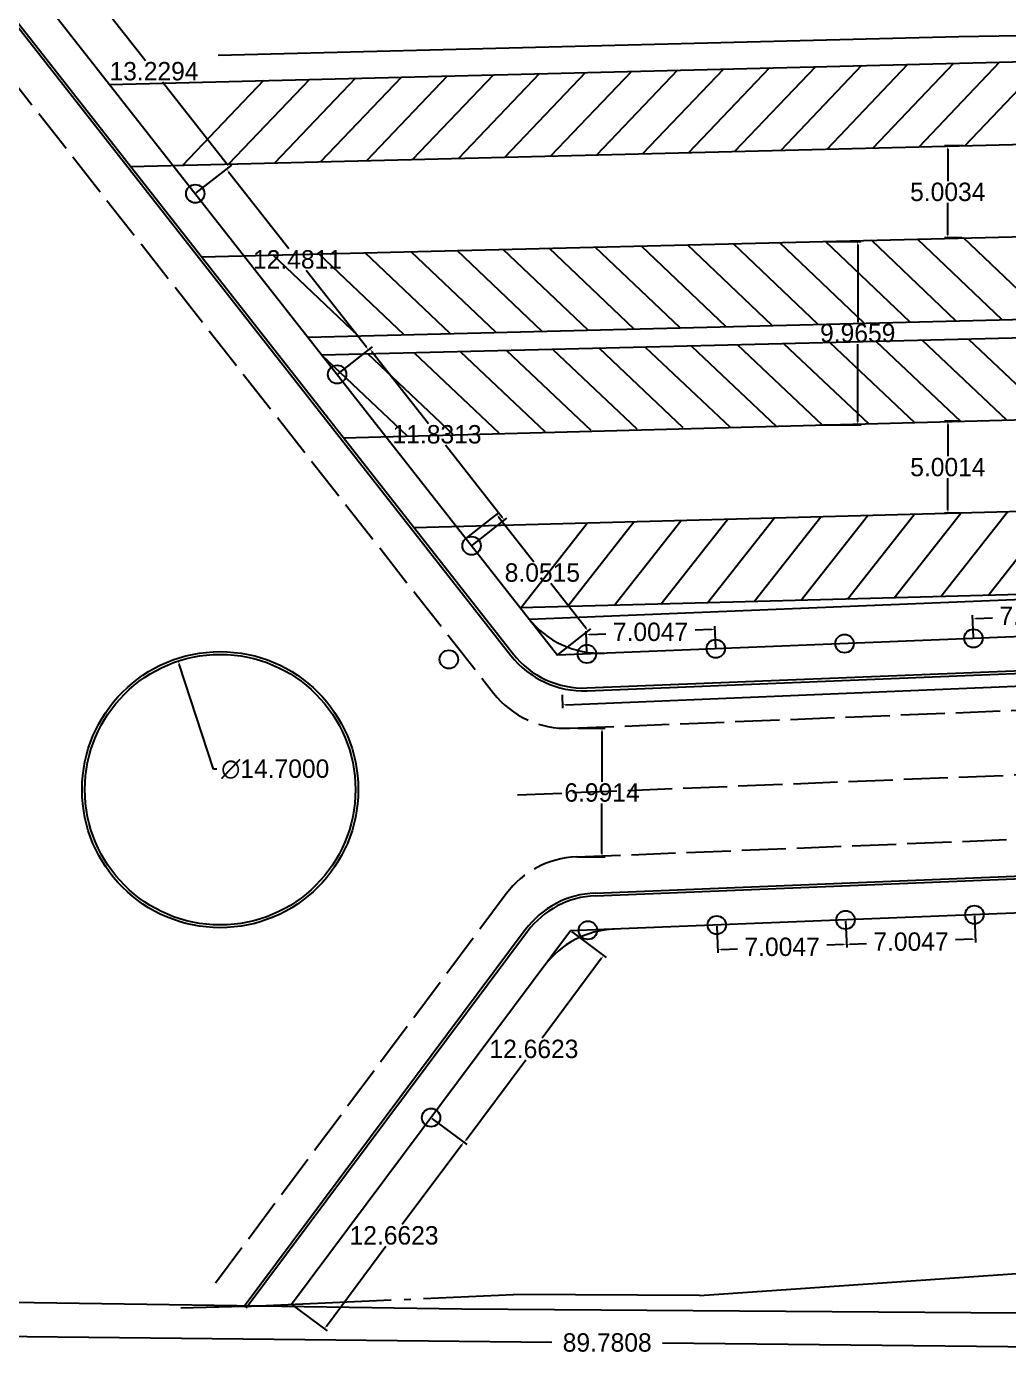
# Model space of a CAD drawing. Header units: inches. Extents: x 1211 to 1586, y 4594 to 4984.
# Drawn here: x 1332.06 to 1346.84, y 4740.65 to 4760.65 of the extents above; entities that cross this region are included whole.
import ezdxf

# ---------------------------------------------------------------- set-up
doc = ezdxf.new("R2010")
doc.units = ezdxf.units.IN
doc.header["$MEASUREMENT"] = 0
for name, pattern in [('ACAD_ISO02W100', [15, 12, -3]), ('CERCA', [9.4, 8, -0.7, 0, -0.7]), ('CONTINUO', [0])]:
    doc.linetypes.add(name, pattern=pattern)
for name, color, linetype in [('0.1', 1, 'Continuous'), ('Layer1', 1, 'Continuous'), ('Layer2', 2, 'Continuous'), ('PLANIMETRIA', 7, 'CONTINUO')]:
    doc.layers.add(name, color=color, linetype=linetype)
doc.dimstyles.get("Standard").update_dxf_attribs({"dimtxt": 0.35, "dimasz": 0.18, "dimexe": 0.18, "dimexo": 0.0625, "dimgap": 0.09, "dimtad": 0, "dimtih": 1, "dimtoh": 1, "dimzin": 0, "dimdsep": 46, "dimtxsty": 'Standard', "dimcen": 0.09, "dimse1": 1, "dimse2": 1, "dimadec": 0, "dimazin": 0, "dimtfac": 1, "dimtofl": 0, "dimtmove": 0, "dimatfit": 3, "dimfxl": 1, "dimtolj": 1, "dimtzin": 0, "dimarcsym": 0})

# ---------------------------------------------------------------- blocks, each defined once
blk = doc.blocks.new('*D24')
at = {"color": 0, "lineweight": -2, "transparency": 16777216}
for p, q in [((1154.031, 4623.171), (1154.061, 4622.449)), ((1153.874, 4622.621), (1092.512, 4620.106)), ((1024.471, 4617.318), (1085.832, 4619.833)), ((1024.269, 4617.853), (1024.299, 4617.131))]:
    blk.add_line(p, q, dxfattribs=at)
at = {"color": 0, "transparency": 16777216}
for points in [[(1153.872, 4622.651), (1153.875, 4622.591), (1154.053, 4622.629)], [(1024.47, 4617.348), (1024.473, 4617.288), (1024.291, 4617.311)]]:
    blk.add_solid(points, dxfattribs=at)
at = {"layer": 'Defpoints', "color": 0, "transparency": 16777216}
for p in [(1154.029, 4623.233), (1154.053, 4622.629), (1024.267, 4617.915)]:
    blk.add_point(p, dxfattribs=at)
at = {"color": 0, "transparency": 16777216, "insert": (1089.172, 4619.97), "char_height": 1, "attachment_point": 5}
blk.add_mtext('\\A1;129.8709', dxfattribs=at)
blk = doc.blocks.new('*D45')
at = {"layer": 'Defpoints', "color": 0, "transparency": 16777216}
for p in [(1045.224, 4647.679), (1046.144, 4647.679, -102), (1046.071, 4642.676, -102)]:
    blk.add_point(p, dxfattribs=at)
at = {"layer": 'Layer2', "color": 0, "lineweight": -2, "transparency": 16777216}
for p, q in [((1046.081, 4647.679), (1045.044, 4647.679)), ((1045.224, 4647.499), (1045.224, 4645.767)), ((1045.224, 4642.856), (1045.224, 4644.587)), ((1046.009, 4642.676), (1045.044, 4642.676))]:
    blk.add_line(p, q, dxfattribs=at)
at = {"layer": 'Layer2', "color": 0, "transparency": 16777216}
for points in [[(1045.194, 4647.499), (1045.254, 4647.499), (1045.224, 4647.679)], [(1045.194, 4642.856), (1045.254, 4642.856), (1045.224, 4642.676)]]:
    blk.add_solid(points, dxfattribs=at)
at = {"layer": 'Layer2', "color": 0, "transparency": 16777216, "insert": (1045.224, 4645.177), "char_height": 1, "attachment_point": 5}
blk.add_mtext('\\A1;5.0034', dxfattribs=at)
blk = doc.blocks.new('*D46')
at = {"layer": 'Defpoints', "color": 0, "transparency": 16777216}
for p in [(1045.917, 4632.724, -102), (1045.23, 4627.723), (1045.932, 4627.723, -102)]:
    blk.add_point(p, dxfattribs=at)
at = {"layer": 'Layer2', "color": 0, "lineweight": -2, "transparency": 16777216}
for p, q in [((1045.854, 4632.724), (1045.05, 4632.724)), ((1045.23, 4632.544), (1045.23, 4630.814)), ((1045.23, 4627.903), (1045.23, 4629.634)), ((1045.869, 4627.723), (1045.05, 4627.723))]:
    blk.add_line(p, q, dxfattribs=at)
at = {"layer": 'Layer2', "color": 0, "transparency": 16777216}
for points in [[(1045.2, 4632.544), (1045.26, 4632.544), (1045.23, 4632.724)], [(1045.2, 4627.903), (1045.26, 4627.903), (1045.23, 4627.723)]]:
    blk.add_solid(points, dxfattribs=at)
at = {"layer": 'Layer2', "color": 0, "transparency": 16777216, "insert": (1045.23, 4630.224), "char_height": 1, "attachment_point": 5}
blk.add_mtext('\\A1;5.0014', dxfattribs=at)
blk = doc.blocks.new('*D47')
at = {"layer": 'Defpoints', "color": 0, "transparency": 16777216}
for p in [(1038.574, 4642.489, -102), (1038.405, 4632.523, -102), (1040.332, 4632.523)]:
    blk.add_point(p, dxfattribs=at)
at = {"layer": 'Layer2', "color": 0, "lineweight": -2, "transparency": 16777216}
for p, q in [((1038.636, 4642.489), (1040.512, 4642.489)), ((1040.332, 4642.309), (1040.332, 4638.096)), ((1040.332, 4632.703), (1040.332, 4636.916)), ((1038.468, 4632.523), (1040.512, 4632.523))]:
    blk.add_line(p, q, dxfattribs=at)
at = {"layer": 'Layer2', "color": 0, "transparency": 16777216}
for points in [[(1040.302, 4642.309), (1040.362, 4642.309), (1040.332, 4642.489)], [(1040.302, 4632.703), (1040.362, 4632.703), (1040.332, 4632.523)]]:
    blk.add_solid(points, dxfattribs=at)
at = {"layer": 'Layer2', "color": 0, "transparency": 16777216, "insert": (1040.332, 4637.506), "char_height": 1, "attachment_point": 5}
blk.add_mtext('\\A1;9.9659', dxfattribs=at)
blk = doc.blocks.new('*D49')
at = {"layer": 'Defpoints', "color": 0, "transparency": 16777216}
for p in [(1025.04, 4616.039, -102), (1026.44, 4616.039), (1025.04, 4609.048, -102)]:
    blk.add_point(p, dxfattribs=at)
at = {"layer": 'Layer2', "color": 0, "lineweight": -2, "transparency": 16777216}
for p, q in [((1025.103, 4616.039), (1026.62, 4616.039)), ((1026.44, 4615.859), (1026.44, 4613.133)), ((1026.44, 4609.228), (1026.44, 4611.953)), ((1025.103, 4609.048), (1026.62, 4609.048))]:
    blk.add_line(p, q, dxfattribs=at)
at = {"layer": 'Layer2', "color": 0, "transparency": 16777216}
for points in [[(1026.41, 4615.859), (1026.47, 4615.859), (1026.44, 4616.039)], [(1026.41, 4609.228), (1026.47, 4609.228), (1026.44, 4609.048)]]:
    blk.add_solid(points, dxfattribs=at)
at = {"layer": 'Layer2', "color": 0, "transparency": 16777216, "insert": (1026.44, 4612.543), "char_height": 1, "attachment_point": 5}
blk.add_mtext('\\A1;6.9914', dxfattribs=at)
blk = doc.blocks.new('*D58')
at = {"layer": 'Defpoints', "color": 0, "transparency": 16777216}
for p in [(981.854, 4585.019, -102), (1071.63, 4584.092, -102), (981.834, 4583.126)]:
    blk.add_point(p, dxfattribs=at)
at = {"layer": 'Layer2', "color": 0, "lineweight": -2, "transparency": 16777216}
for p, q in [((981.853, 4584.957), (981.832, 4582.946)), ((1071.629, 4584.029), (1071.608, 4582.018)), ((982.014, 4583.124), (1023.716, 4582.693)), ((1071.43, 4582.2), (1029.729, 4582.631))]:
    blk.add_line(p, q, dxfattribs=at)
at = {"layer": 'Layer2', "color": 0, "transparency": 16777216}
for points in [[(982.015, 4583.154), (982.014, 4583.094), (981.834, 4583.126)], [(1071.431, 4582.23), (1071.43, 4582.17), (1071.61, 4582.198)]]:
    blk.add_solid(points, dxfattribs=at)
at = {"layer": 'Layer2', "color": 0, "transparency": 16777216, "insert": (1026.722, 4582.662), "char_height": 1, "attachment_point": 5}
blk.add_mtext('\\A1;89.7808', dxfattribs=at)
blk = doc.blocks.new('*D76')
at = {"layer": 'Defpoints', "color": 0, "transparency": 16777216}
for p in [(1046.67, 4605.909, -102), (1039.671, 4605.628, -102), (1039.724, 4604.301)]:
    blk.add_point(p, dxfattribs=at)
at = {"layer": 'Layer2', "color": 0, "lineweight": -2, "transparency": 16777216}
for p, q in [((1046.673, 4605.847), (1046.731, 4604.402)), ((1039.674, 4605.566), (1039.732, 4604.121)), ((1039.904, 4604.308), (1040.801, 4604.344)), ((1046.544, 4604.574), (1045.647, 4604.538))]:
    blk.add_line(p, q, dxfattribs=at)
at = {"layer": 'Layer2', "color": 0, "transparency": 16777216}
for points in [[(1039.903, 4604.338), (1039.905, 4604.278), (1039.724, 4604.301)], [(1046.542, 4604.604), (1046.545, 4604.544), (1046.723, 4604.582)]]:
    blk.add_solid(points, dxfattribs=at)
at = {"layer": 'Layer2', "color": 0, "transparency": 16777216, "insert": (1043.224, 4604.441), "char_height": 1, "attachment_point": 5}
blk.add_mtext('\\A1;7.0047', dxfattribs=at)
blk = doc.blocks.new('*D77')
at = {"layer": 'Defpoints', "color": 0, "transparency": 16777216}
for p in [(1032.672, 4605.347, -102), (1039.671, 4605.628, -102), (1032.725, 4604.02)]:
    blk.add_point(p, dxfattribs=at)
at = {"layer": 'Layer2', "color": 0, "lineweight": -2, "transparency": 16777216}
for p, q in [((1032.675, 4605.285), (1032.733, 4603.84)), ((1039.674, 4605.566), (1039.732, 4604.121)), ((1032.905, 4604.027), (1033.802, 4604.063)), ((1039.545, 4604.293), (1038.648, 4604.257))]:
    blk.add_line(p, q, dxfattribs=at)
at = {"layer": 'Layer2', "color": 0, "transparency": 16777216}
for points in [[(1039.543, 4604.323), (1039.546, 4604.263), (1039.724, 4604.301)], [(1032.904, 4604.057), (1032.906, 4603.997), (1032.725, 4604.02)]]:
    blk.add_solid(points, dxfattribs=at)
at = {"layer": 'Layer2', "color": 0, "transparency": 16777216, "insert": (1036.225, 4604.16), "char_height": 1, "attachment_point": 5}
blk.add_mtext('\\A1;7.0047', dxfattribs=at)
blk = doc.blocks.new('*D79')
at = {"layer": 'Defpoints', "color": 0, "transparency": 16777216}
for p in [(1025.578, 4621.132), (1032.619, 4620.361, -102), (1025.62, 4620.08, -102)]:
    blk.add_point(p, dxfattribs=at)
at = {"layer": 'Layer2', "color": 0, "lineweight": -2, "transparency": 16777216}
for p, q in [((1025.618, 4620.142), (1025.571, 4621.312)), ((1025.758, 4621.14), (1026.654, 4621.176)), ((1032.397, 4621.406), (1031.501, 4621.37)), ((1032.617, 4620.423), (1032.57, 4621.593))]:
    blk.add_line(p, q, dxfattribs=at)
at = {"layer": 'Layer2', "color": 0, "transparency": 16777216}
for points in [[(1025.757, 4621.17), (1025.759, 4621.11), (1025.578, 4621.132)], [(1032.396, 4621.436), (1032.398, 4621.376), (1032.577, 4621.413)]]:
    blk.add_solid(points, dxfattribs=at)
at = {"layer": 'Layer2', "color": 0, "transparency": 16777216, "insert": (1029.077, 4621.273), "char_height": 1, "attachment_point": 5}
blk.add_mtext('\\A1;7.0047', dxfattribs=at)
blk = doc.blocks.new('*D82')
at = {"layer": 'Defpoints', "color": 0, "transparency": 16777216}
for p in [(1046.574, 4622.002), (1046.617, 4620.923, -102), (1053.616, 4621.204, -102)]:
    blk.add_point(p, dxfattribs=at)
at = {"layer": 'Layer2', "color": 0, "lineweight": -2, "transparency": 16777216}
for p, q in [((1053.614, 4621.266), (1053.566, 4622.463)), ((1046.615, 4620.985), (1046.567, 4622.182)), ((1046.754, 4622.009), (1047.65, 4622.045)), ((1053.393, 4622.276), (1052.497, 4622.24))]:
    blk.add_line(p, q, dxfattribs=at)
at = {"layer": 'Layer2', "color": 0, "transparency": 16777216}
for points in [[(1046.753, 4622.039), (1046.755, 4621.979), (1046.574, 4622.002)], [(1053.392, 4622.306), (1053.394, 4622.246), (1053.573, 4622.283)]]:
    blk.add_solid(points, dxfattribs=at)
at = {"layer": 'Layer2', "color": 0, "transparency": 16777216, "insert": (1050.073, 4622.142), "char_height": 1, "attachment_point": 5}
blk.add_mtext('\\A1;7.0047', dxfattribs=at)
blk = doc.blocks.new('*D97')
at = {"layer": 'Defpoints', "color": 0, "transparency": 16777216}
for p in [(1024.725, 4605.032, -102), (1017.152, 4594.884, -102), (1018.954, 4593.538)]:
    blk.add_point(p, dxfattribs=at)
at = {"layer": 'Layer2', "color": 0, "lineweight": -2, "transparency": 16777216}
for p, q in [((1024.775, 4604.994), (1026.672, 4603.579)), ((1026.42, 4603.542), (1023.181, 4599.202)), ((1019.062, 4593.683), (1022.301, 4598.022)), ((1017.202, 4594.846), (1019.099, 4593.431))]:
    blk.add_line(p, q, dxfattribs=at)
at = {"layer": 'Layer2', "color": 0, "transparency": 16777216}
for points in [[(1026.396, 4603.56), (1026.444, 4603.524), (1026.527, 4603.686)], [(1019.038, 4593.7), (1019.086, 4593.665), (1018.954, 4593.538)]]:
    blk.add_solid(points, dxfattribs=at)
at = {"layer": 'Layer2', "color": 0, "transparency": 16777216, "insert": (1022.741, 4598.612), "char_height": 1, "attachment_point": 5}
blk.add_mtext('\\A1;12.6623', dxfattribs=at)
blk = doc.blocks.new('*D98')
at = {"layer": 'Defpoints', "color": 0, "transparency": 16777216}
for p in [(1017.152, 4594.884, -102), (1009.579, 4584.736, -102), (1011.357, 4583.408)]:
    blk.add_point(p, dxfattribs=at)
at = {"layer": 'Layer2', "color": 0, "lineweight": -2, "transparency": 16777216}
for p, q in [((1017.202, 4594.846), (1019.075, 4593.449)), ((1018.823, 4593.412), (1015.584, 4589.072)), ((1011.465, 4583.552), (1014.704, 4587.892)), ((1009.629, 4584.698), (1011.502, 4583.3))]:
    blk.add_line(p, q, dxfattribs=at)
at = {"layer": 'Layer2', "color": 0, "transparency": 16777216}
for points in [[(1018.799, 4593.43), (1018.847, 4593.394), (1018.93, 4593.556)], [(1011.441, 4583.57), (1011.489, 4583.534), (1011.357, 4583.408)]]:
    blk.add_solid(points, dxfattribs=at)
at = {"layer": 'Layer2', "color": 0, "transparency": 16777216, "insert": (1015.144, 4588.482), "char_height": 1, "attachment_point": 5}
blk.add_mtext('\\A1;12.6623', dxfattribs=at)
blk = doc.blocks.new('*D99')
at = {"layer": 'Defpoints', "color": 0, "transparency": 16777216}
for p in [(1020.714, 4627.659), (1019.045, 4626.349, -102), (1024.015, 4620.015, -102)]:
    blk.add_point(p, dxfattribs=at)
at = {"layer": 'Layer2', "color": 0, "lineweight": -2, "transparency": 16777216}
for p, q in [((1019.094, 4626.388), (1020.855, 4627.77)), ((1020.825, 4627.518), (1022.736, 4625.082)), ((1025.573, 4621.467), (1023.662, 4623.902)), ((1024.064, 4620.054), (1025.826, 4621.436))]:
    blk.add_line(p, q, dxfattribs=at)
at = {"layer": 'Layer2', "color": 0, "transparency": 16777216}
for points in [[(1020.848, 4627.536), (1020.801, 4627.499), (1020.714, 4627.659)], [(1025.597, 4621.485), (1025.549, 4621.448), (1025.684, 4621.325)]]:
    blk.add_solid(points, dxfattribs=at)
at = {"layer": 'Layer2', "color": 0, "transparency": 16777216, "insert": (1023.199, 4624.492), "char_height": 1, "attachment_point": 5}
blk.add_mtext('\\A1;8.0515', dxfattribs=at)
blk = doc.blocks.new('*D100')
at = {"layer": 'Defpoints', "color": 0, "transparency": 16777216}
for p in [(1013.826, 4636.658), (1012.049, 4635.264, -102), (1019.353, 4625.956, -102)]:
    blk.add_point(p, dxfattribs=at)
at = {"layer": 'Layer2', "color": 0, "lineweight": -2, "transparency": 16777216}
for p, q in [((1012.099, 4635.302), (1013.968, 4636.769)), ((1013.937, 4636.516), (1017.015, 4632.594)), ((1021.019, 4627.492), (1017.941, 4631.414)), ((1019.402, 4625.995), (1021.271, 4627.461))]:
    blk.add_line(p, q, dxfattribs=at)
at = {"layer": 'Layer2', "color": 0, "transparency": 16777216}
for points in [[(1013.961, 4636.535), (1013.913, 4636.498), (1013.826, 4636.658)], [(1021.042, 4627.51), (1020.995, 4627.473), (1021.13, 4627.35)]]:
    blk.add_solid(points, dxfattribs=at)
at = {"layer": 'Layer2', "color": 0, "transparency": 16777216, "insert": (1017.478, 4632.004), "char_height": 1, "attachment_point": 5}
blk.add_mtext('\\A1;11.8313', dxfattribs=at)
blk = doc.blocks.new('*D101')
at = {"layer": 'Defpoints', "color": 0, "transparency": 16777216}
for p in [(1006.045, 4646.417), (1004.344, 4645.083, -102), (1012.049, 4635.264, -102)]:
    blk.add_point(p, dxfattribs=at)
at = {"layer": 'Layer2', "color": 0, "lineweight": -2, "transparency": 16777216}
for p, q in [((1004.394, 4645.121), (1006.187, 4646.529)), ((1006.156, 4646.276), (1009.435, 4642.098)), ((1013.639, 4636.74), (1010.361, 4640.918)), ((1012.099, 4635.302), (1013.892, 4636.71))]:
    blk.add_line(p, q, dxfattribs=at)
at = {"layer": 'Layer2', "color": 0, "transparency": 16777216}
for points in [[(1006.18, 4646.294), (1006.133, 4646.257), (1006.045, 4646.417)], [(1013.663, 4636.759), (1013.615, 4636.722), (1013.75, 4636.599)]]:
    blk.add_solid(points, dxfattribs=at)
at = {"layer": 'Layer2', "color": 0, "transparency": 16777216, "insert": (1009.898, 4641.508), "char_height": 1, "attachment_point": 5}
blk.add_mtext('\\A1;12.4811', dxfattribs=at)
blk = doc.blocks.new('*D102')
at = {"layer": 'Defpoints', "color": 0, "transparency": 16777216}
for p in [(998.02, 4656.936), (996.177, 4655.49, -102), (1004.344, 4645.083, -102)]:
    blk.add_point(p, dxfattribs=at)
at = {"layer": 'Layer2', "color": 0, "lineweight": -2, "transparency": 16777216}
for p, q in [((996.227, 4655.529), (998.162, 4657.047)), ((998.131, 4656.795), (1001.64, 4652.322)), ((1006.076, 4646.67), (1002.566, 4651.142)), ((1004.394, 4645.121), (1006.328, 4646.64))]:
    blk.add_line(p, q, dxfattribs=at)
at = {"layer": 'Layer2', "color": 0, "transparency": 16777216}
for points in [[(998.155, 4656.813), (998.107, 4656.776), (998.02, 4656.936)], [(1006.099, 4646.689), (1006.052, 4646.652), (1006.187, 4646.529)]]:
    blk.add_solid(points, dxfattribs=at)
at = {"layer": 'Layer2', "color": 0, "transparency": 16777216, "insert": (1002.103, 4651.732), "char_height": 1, "attachment_point": 5}
blk.add_mtext('\\A1;13.2294', dxfattribs=at)
blk = doc.blocks.new('*D111')
at = {"layer": 'Defpoints', "color": 0, "transparency": 16777216}
for p in [(1003.421, 4619.691, -102), (1007.976, 4605.714, -102)]:
    blk.add_point(p, dxfattribs=at)
at = {"layer": 'Layer2', "color": 0, "lineweight": -2, "transparency": 16777216}
for p, q in [((1005.336, 4613.813), (1003.477, 4619.52)), ((1005.516, 4613.813), (1005.336, 4613.813))]:
    blk.add_line(p, q, dxfattribs=at)
at = {"layer": 'Layer2', "color": 0, "transparency": 16777216}
blk.add_solid([(1003.505, 4619.529), (1003.448, 4619.51), (1003.421, 4619.691)], dxfattribs=at)
at = {"layer": 'Layer2', "color": 0, "transparency": 16777216, "insert": (1008.69, 4613.813), "char_height": 1, "attachment_point": 5}
blk.add_mtext('\\A1;∅14.7000', dxfattribs=at)
blk = doc.blocks.new('vytvguyvuy')
for p, q in [((995.286, 4656.627, -102), (1024.015, 4620.015, -102)), ((993.712, 4655.392, -102), (1021.494, 4619.988, -102)), ((993.83, 4655.485, -102), (1021.612, 4620.08, -102)), ((1045.83, 4653.619, -102), (1074.922, 4654.112, -102)), ((1005.581, 4652.616, -102), (1045.83, 4653.619, -102)), ((1156.36, 4625.328, -102), (1024.015, 4620.015, -102)), ((1078.485, 4624.204, -102), (1022.493, 4621.956, -102)), ((1025.622, 4618.228, -102), (1154.027, 4623.383, -102)), ((1025.628, 4618.078, -102), (1154.029, 4623.233, -102)), ((1026.073, 4607.087, -102), (1156.441, 4612.321, -102)), ((1026.079, 4606.938, -102), (1153.861, 4612.067, -102)), ((1151.378, 4610.116, -102), (1024.725, 4605.032, -102)), ((1022.267, 4605.082, -102), (1006.996, 4584.619, -102)), ((1024.725, 4605.032, -102), (1009.579, 4584.736, -102)), ((1022.387, 4604.992, -102), (1007.116, 4584.529, -102))]:
    blk.add_line(p, q)
at = {"linetype": 'ACAD_ISO02W100', "ltscale": 0.2}
for p, q in [((992.139, 4654.157, -102), (1020.552, 4617.948, -102)), ((1024.686, 4616.039, -102), (1152.167, 4621.157, -102)), ((1021.851, 4612.422, -102), (1152.307, 4617.66, -102)), ((1025.04, 4609.048, -102), (1152.448, 4614.162, -102)), ((1021.234, 4607.042, -102), (1005.393, 4585.815, -102))]:
    blk.add_line(p, q, dxfattribs=at)
at = {"elevation": -102}
blk.add_lwpolyline([(829.448, 4652.736), (911.998, 4654.167), (979.438, 4655.266), (1005.524, 4655.615), (1045.768, 4656.618), (1077.86, 4657.162), (1078.492, 4626.277), (1156.295, 4628.361), (1156.482, 4607.771), (1156.536, 4601.852), (1156.67, 4587.182), (1126.92, 4585.466), (1106.142, 4584.358), (1082.942, 4583.185), (1071.63, 4584.092), (1018.827, 4584.472), (980.9, 4585.033), (952.041, 4584.536), (919.752, 4583.818), (895.501, 4583.279), (873.403, 4582.788), (865.831, 4582.62), (829.448, 4652.736)], dxfattribs=at)
for centre, radius in [((1004.344, 4645.083, -102), 0.5), ((1012.049, 4635.264, -102), 0.5), ((1019.353, 4625.956, -102), 0.5), ((1039.618, 4620.642, -102), 0.5), ((1046.617, 4620.923, -102), 0.5), ((1005.698, 4612.703, -102), 7.5), ((1018.121, 4619.779, -102), 0.5), ((1025.62, 4620.08, -102), 0.5), ((1032.619, 4620.361, -102), 0.5), ((1005.698, 4612.703, -102), 7.35), ((1032.672, 4605.347, -102), 0.5), ((1039.671, 4605.628, -102), 0.5), ((1046.67, 4605.909, -102), 0.5), ((1025.673, 4605.066, -102), 0.5), ((1017.152, 4594.884, -102), 0.5)]:
    blk.add_circle(centre, radius)
for centre, radius, start, end in [((1026.37, 4625.114, -102), 5, 218.12153, 272.29887), ((1025.428, 4623.074, -102), 5, 218.12153, 272.29887), ((1025.428, 4623.074, -102), 4.85, 218.12153, 272.29887), ((1026.274, 4602.092, -102), 5, 92.29887, 143.26788), ((1026.274, 4602.092, -102), 4.85, 92.29887, 143.26788), ((1027.306, 4600.131, -102), 5, 92.29887, 143.26788)]:
    blk.add_arc(centre, radius, start, end)
at = {"linetype": 'ACAD_ISO02W100', "ltscale": 0.2}
for centre, start, end in [((1024.486, 4621.035, -102), 218.12153, 272.29887), ((1025.241, 4604.052, -102), 92.29887, 143.26788)]:
    blk.add_arc(centre, 5, start, end, dxfattribs=at)
at = {"layer": '0.1'}
for p, q in [((999.683, 4651.023, -102), (1078.022, 4652.975, -102)), ((1035.535, 4651.916, -102), (1031.148, 4647.306, -102)), ((1038.034, 4651.978, -102), (1033.647, 4647.368, -102)), ((1040.533, 4652.041, -102), (1036.147, 4647.43, -102)), ((1043.032, 4652.103, -102), (1038.646, 4647.492, -102)), ((1045.532, 4652.165, -102), (1041.145, 4647.555, -102)), ((1048.031, 4652.228, -102), (1043.644, 4647.617, -102)), ((1050.53, 4652.29, -102), (1046.144, 4647.679, -102)), ((1008.043, 4651.231, -102), (1003.657, 4646.621, -102)), ((1010.543, 4651.294, -102), (1006.156, 4646.683, -102)), ((1013.042, 4651.356, -102), (1008.655, 4646.745, -102)), ((1015.541, 4651.418, -102), (1011.154, 4646.807, -102)), ((1018.04, 4651.48, -102), (1013.654, 4646.87, -102)), ((1020.539, 4651.543, -102), (1016.153, 4646.932, -102)), ((1023.039, 4651.605, -102), (1018.652, 4646.994, -102)), ((1025.538, 4651.667, -102), (1021.151, 4647.056, -102)), ((1028.037, 4651.729, -102), (1023.651, 4647.119, -102)), ((1030.536, 4651.792, -102), (1026.15, 4647.181, -102)), ((1033.036, 4651.854, -102), (1028.649, 4647.243, -102)), ((1073.635, 4648.364, -102), (1000.841, 4646.55, -102)), ((1004.691, 4641.645, -102), (1068.089, 4643.224, -102)), ((1045.683, 4638.165, -102), (1041.073, 4642.551, -102)), ((1048.183, 4638.227, -102), (1043.572, 4642.614, -102)), ((1050.682, 4638.289, -102), (1046.071, 4642.676, -102)), ((1018.192, 4637.48, -102), (1013.581, 4641.866, -102)), ((1020.691, 4637.542, -102), (1016.081, 4641.929, -102)), ((1023.19, 4637.604, -102), (1018.58, 4641.991, -102)), ((1025.69, 4637.667, -102), (1021.079, 4642.053, -102)), ((1028.189, 4637.729, -102), (1023.578, 4642.115, -102)), ((1030.688, 4637.791, -102), (1026.077, 4642.178, -102)), ((1033.187, 4637.853, -102), (1028.577, 4642.24, -102)), ((1035.687, 4637.916, -102), (1031.076, 4642.302, -102)), ((1038.186, 4637.978, -102), (1033.575, 4642.364, -102)), ((1040.685, 4638.04, -102), (1036.074, 4642.427, -102)), ((1043.184, 4638.102, -102), (1038.574, 4642.489, -102)), ((1013.194, 4637.355, -102), (1008.583, 4641.742, -102)), ((1015.693, 4637.418, -102), (1011.082, 4641.804, -102)), ((1010.462, 4637.287, -102), (1073.175, 4638.85, -102)), ((1073.2, 4637.85, -102), (1011.226, 4636.306, -102)), ((1031.295, 4636.806, -102), (1035.902, 4632.456, -102)), ((1033.804, 4636.868, -102), (1038.405, 4632.523, -102)), ((1036.312, 4636.931, -102), (1040.909, 4632.59, -102)), ((1038.821, 4636.993, -102), (1043.413, 4632.657, -102)), ((1041.33, 4637.056, -102), (1045.917, 4632.724, -102)), ((1043.838, 4637.118, -102), (1048.421, 4632.791, -102)), ((1046.347, 4637.181, -102), (1050.924, 4632.859, -102)), ((1011.216, 4636.315, -102), (1015.843, 4631.946, -102)), ((1013.715, 4636.387, -102), (1018.342, 4632.018, -102)), ((1016.243, 4636.431, -102), (1020.841, 4632.089, -102)), ((1018.752, 4636.493, -102), (1023.34, 4632.161, -102)), ((1021.26, 4636.556, -102), (1025.839, 4632.232, -102)), ((1023.769, 4636.618, -102), (1028.338, 4632.304, -102)), ((1026.278, 4636.681, -102), (1030.837, 4632.376, -102)), ((1028.786, 4636.743, -102), (1033.398, 4632.389, -102)), ((1012.395, 4631.826, -102), (1068.909, 4633.34, -102)), ((1032.173, 4622.853, -102), (1035.787, 4627.451, -102)), ((1034.709, 4622.921, -102), (1038.323, 4627.519, -102)), ((1037.245, 4622.989, -102), (1040.859, 4627.587, -102)), ((1039.782, 4623.057, -102), (1043.396, 4627.655, -102)), ((1042.318, 4623.125, -102), (1045.932, 4627.723, -102)), ((1044.854, 4623.192, -102), (1048.468, 4627.791, -102)), ((1047.411, 4623.261, -102), (1051.025, 4627.859, -102)), ((1022.028, 4622.581, -102), (1025.642, 4627.179, -102)), ((1024.564, 4622.649, -102), (1028.178, 4627.247, -102)), ((1027.1, 4622.717, -102), (1030.714, 4627.315, -102)), ((1029.637, 4622.785, -102), (1033.251, 4627.383, -102))]:
    blk.add_line(p, q, dxfattribs=at)
at = {"layer": '0.1', "elevation": -102, "flags": 128}
blk.add_lwpolyline([(1078.094, 4642.826), (1078.342, 4633.593, -0.414214), (1073.477, 4628.461), (1016.239, 4626.927)], format="xyb", dxfattribs=at)
blk.add_lwpolyline([(1070.238, 4623.873), (1022.002, 4622.58)], dxfattribs=at)
at = {"layer": 'Layer1'}
blk.add_line((1006.996, 4584.619, -102), (1003.564, 4584.54, -102), dxfattribs=at)
at = {"layer": 'PLANIMETRIA', "color": 7, "linetype": 'CONTINUO', "elevation": -102, "flags": 128}
for points in [[(1031.743, 4585.227), (1156.701, 4593.875)], [(1031.743, 4585.227), (1021.639, 4585.281)]]:
    blk.add_lwpolyline(points, dxfattribs=at)
at = {"layer": 'PLANIMETRIA', "color": 7, "linetype": 'CERCA', "elevation": -102, "flags": 128}
blk.add_lwpolyline([(1006.996, 4584.619), (1021.639, 4585.281)], dxfattribs=at)
dim = blk.add_aligned_dim(p1=(1024.267, 4617.915, -102), p2=(1154.029, 4623.233, -102), distance=-0.605, dimstyle='Standard')
dim.commit()
dim.dimension.update_dxf_attribs({"geometry": '*D24', "text_midpoint": (1089.172, 4619.97, -102)})
at = {"layer": 'Layer2'}
for p1, p2, distance, picture, middle in [((1004.344, 4645.083, -102), (996.177, 4655.49, -102), -2.342, '*D102', (1002.103, 4651.732)), ((1012.049, 4635.264, -102), (1004.344, 4645.083, -102), -2.162, '*D101', (1009.898, 4641.508)), ((1019.353, 4625.956, -102), (1012.049, 4635.264, -102), -2.258, '*D100', (1017.478, 4632.004)), ((1024.015, 4620.015, -102), (1019.045, 4626.349, -102), -2.122, '*D99', (1023.199, 4624.492)), ((1053.616, 4621.204, -102), (1046.617, 4620.923, -102), -1.08, '*D82', (1050.073, 4622.142)), ((1032.619, 4620.361, -102), (1025.62, 4620.08, -102), -1.054, '*D79', (1029.077, 4621.273)), ((1046.67, 4605.909, -102), (1039.671, 4605.628, -102), 1.329, '*D76', (1043.224, 4604.441)), ((1024.725, 4605.032, -102), (1017.152, 4594.884, -102), 2.249, '*D97', (1022.741, 4598.612)), ((1039.671, 4605.628, -102), (1032.672, 4605.347, -102), 1.329, '*D77', (1036.225, 4604.16)), ((1017.152, 4594.884, -102), (1009.579, 4584.736, -102), 2.219, '*D98', (1015.144, 4588.482)), ((1071.63, 4584.092, -102), (981.854, 4585.019, -102), 1.894, '*D58', (1026.722, 4582.662))]:
    dim = blk.add_aligned_dim(p1=p1, p2=p2, distance=distance, dimstyle='Standard', dxfattribs=at)
    dim.commit()
    dim.dimension.update_dxf_attribs({"geometry": picture, "text_midpoint": middle})
for base, p1, p2, picture, middle in [((1045.224, 4647.679), (1046.071, 4642.676, -102), (1046.144, 4647.679, -102), '*D45', (1045.224, 4645.177)), ((1040.332, 4632.523), (1038.574, 4642.489, -102), (1038.405, 4632.523, -102), '*D47', (1040.332, 4637.506)), ((1045.23, 4627.723), (1045.917, 4632.724, -102), (1045.932, 4627.723, -102), '*D46', (1045.23, 4630.224)), ((1026.44, 4616.039), (1025.04, 4609.048, -102), (1025.04, 4616.039, -102), '*D49', (1026.44, 4612.543))]:
    dim = blk.add_linear_dim(base=base, p1=p1, p2=p2, angle=90, dimstyle='Standard', dxfattribs=at)
    dim.commit()
    dim.dimension.update_dxf_attribs({"geometry": picture, "text_midpoint": middle})
dim = blk.add_diameter_dim_2p(p1=(1007.976, 4605.714, -102), p2=(1003.421, 4619.691, -102), dimstyle='Standard', dxfattribs=at)
dim.commit()
dim.dimension.update_dxf_attribs({"geometry": '*D111', "text_midpoint": (1008.69, 4613.813), "dimtype": 131})

msp = doc.modelspace()

# ---------------------------------------------------------------- block references
at = {"layer": 'Layer2', "xscale": 0.2772, "yscale": 0.2772, "zscale": 0.2772}
msp.add_blockref('vytvguyvuy', (1056.1935, 3470.5145, 24.48), dxfattribs=at)

doc.saveas('drawing.dxf')
